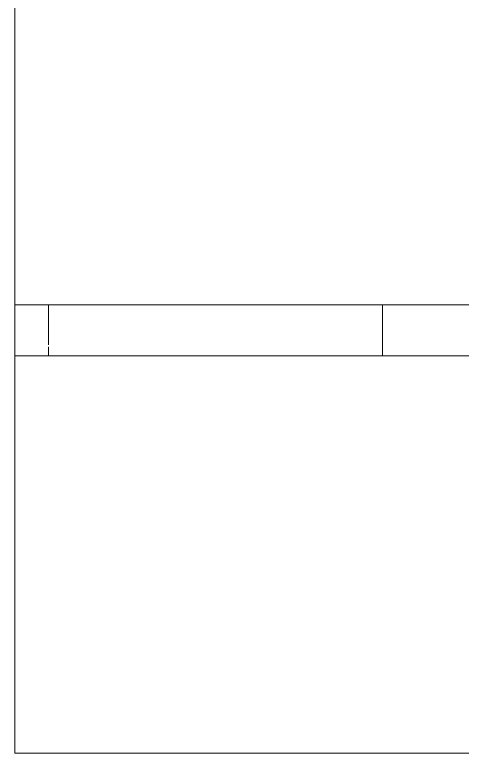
# Model space of a CAD drawing. Header units: millimetres. Extents: x 79795 to 317870, y -36033 to 97293.
# Drawn here: x 191746 to 192275, y 10206 to 11079 of the extents above; entities that cross this region are included whole.
import ezdxf

# ---------------------------------------------------------------- set-up
doc = ezdxf.new("R2010")
doc.units = ezdxf.units.MM
doc.header["$MEASUREMENT"] = 0
doc.layers.add('I-FURN', color=8, linetype='CONTINUOUS', lineweight=9)

msp = doc.modelspace()

# ---------------------------------------------------------------- linework, layer by layer
at = {"layer": 'I-FURN'}
for p, q in [((191746.09, 12075.97), (191746.09, 10675.97)), ((191746.09, 10675.97), (191746.09, 12075.97)), ((191785.57, 10735.97), (191746.09, 10735.97)), ((191746.09, 10735.97), (192180.72, 10735.97)), ((191746.09, 10735.97), (191746.09, 10675.97)), ((191746.09, 10735.97), (191746.09, 10675.97)), ((193306.09, 10735.97), (191786.09, 10735.97)), ((191786.09, 10735.97), (191786.09, 10688.87)), ((191786.09, 10735.97), (191786.09, 10688.87)), ((192180.72, 10735.97), (192311.09, 10735.97)), ((192180.72, 10735.97), (192180.72, 10675.97)), ((192180.72, 10735.97), (192180.72, 10675.97)), ((191786.09, 10686.55), (191786.09, 10675.97)), ((191786.09, 10686.55), (191786.09, 10675.97)), ((192546.09, 10675.97), (191746.09, 10675.97)), ((191746.09, 10675.97), (191746.09, 10205.97)), ((192546.09, 10205.97), (191746.09, 10205.97))]:
    msp.add_line(p, q, dxfattribs=at)

doc.saveas('drawing.dxf')
